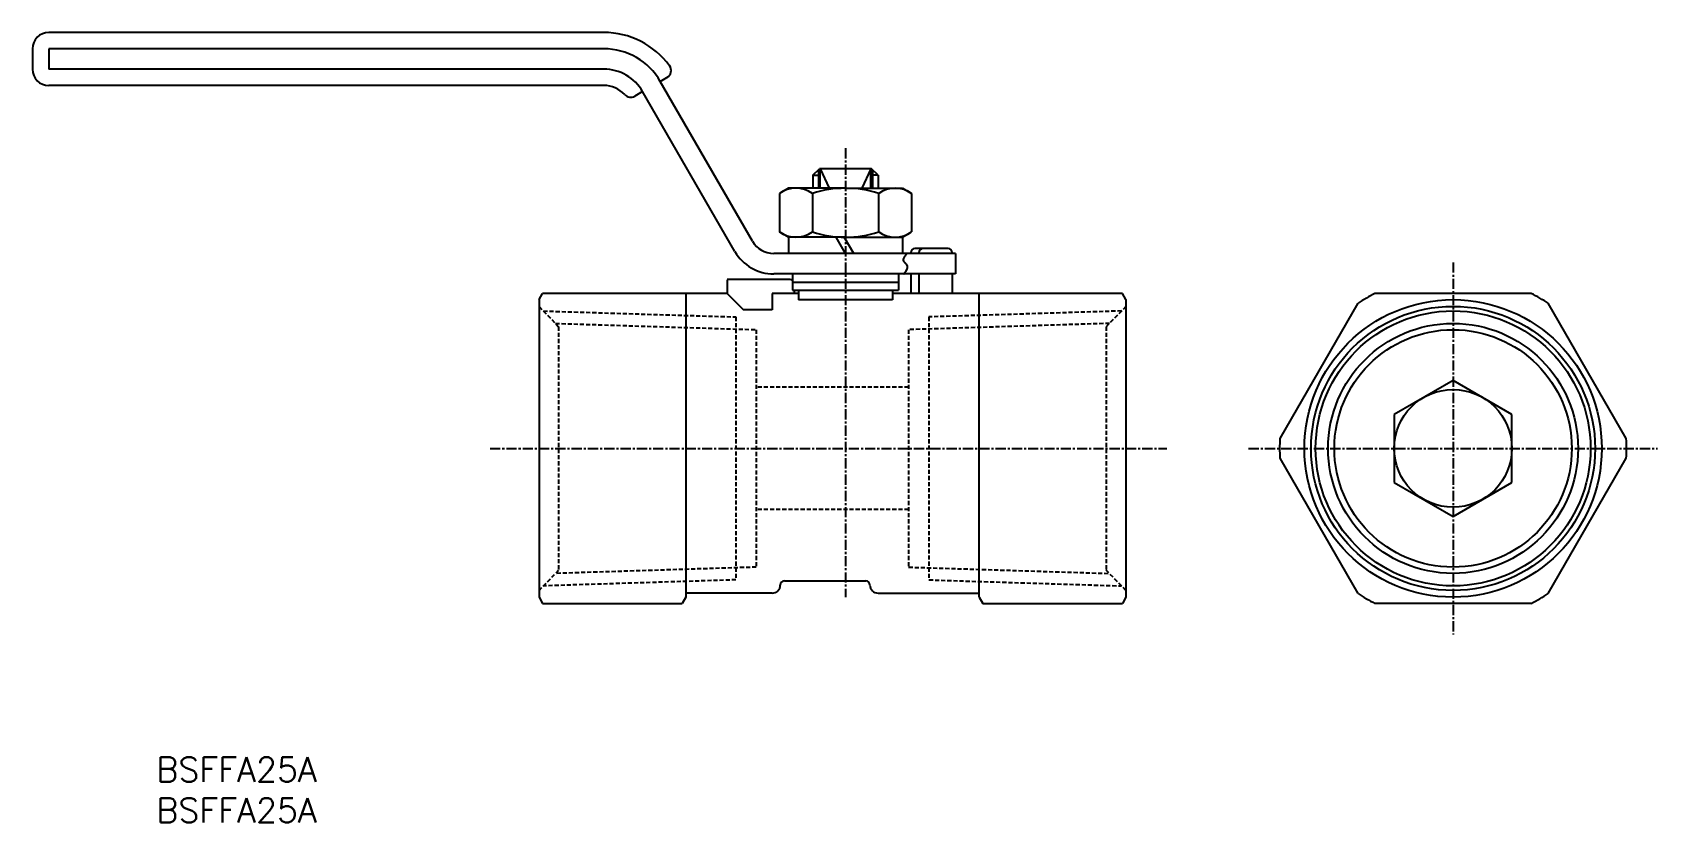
# Model space of a CAD drawing. Extents: x -15 to 184, y 0 to 97.
import ezdxf

# ---------------------------------------------------------------- set-up
doc = ezdxf.new("R2010")
doc.units = 0
doc.linetypes.add('CENTER', pattern=[2, 1.25, -0.25, 0.25, -0.25])
doc.linetypes.add('DASHED', pattern=[0.75, 0.5, -0.25])
doc.layers.get('0').update_dxf_attribs({"linetype": 'CONTINUOUS'})
doc.layers.add('CENTER', color=1, linetype='CENTER')
doc.styles.get("Standard").update_dxf_attribs({"font": 'txt.shx'})

# ---------------------------------------------------------------- blocks, each defined once
blk = doc.blocks.new('*U5')
at = {"color": 7, "linetype": 'CONTINUOUS'}
blk.add_text('BSFFA25A', height=3, dxfattribs=at).set_placement((0, 0))
blk = doc.blocks.new('*U6')
at = {"color": 7, "linetype": 'CONTINUOUS'}
blk.add_text('BSFFA25A', height=3, dxfattribs=at).set_placement((0, 5))

msp = doc.modelspace()

# ---------------------------------------------------------------- linework, layer by layer
at = {"color": 7, "linetype": 'CONTINUOUS'}
for p, q in [((54.88, 96.87), (-13.21, 96.87)), ((-15.21, 94.87), (-15.21, 92.37)), ((54.88, 94.87), (-13.21, 94.87)), ((-13.21, 94.87), (-13.21, 92.37)), ((54.88, 92.37), (-13.21, 92.37)), ((54.88, 90.37), (-13.21, 90.37)), ((61.81, 90.87), (62.63, 91.34)), ((73.13, 71.27), (61.81, 90.87)), ((59.64, 89.62), (58.68, 89.06)), ((70.96, 70.02), (59.64, 89.62)), ((80.53, 79.37), (81.33, 80.17)), ((87.73, 80.17), (81.33, 80.17)), ((81.4, 77.77), (81.4, 80.17)), ((87.65, 77.77), (87.65, 80.17)), ((88.53, 79.37), (87.73, 80.17)), ((77.53, 77.77), (76.42, 77.13)), ((84.53, 77.77), (77.53, 77.77)), ((80.53, 79.37), (80.53, 77.77)), ((80.53, 79.37), (81.4, 79.37)), ((84.53, 77.77), (91.53, 77.77)), ((88.53, 79.37), (87.65, 79.37)), ((88.53, 79.37), (88.53, 77.77)), ((91.53, 77.77), (92.64, 77.13)), ((76.42, 77.13), (76.42, 72.41)), ((80.46, 77.13), (80.46, 72.41)), ((88.59, 77.13), (88.59, 72.41)), ((92.64, 77.13), (92.64, 72.41)), ((77.53, 71.77), (76.42, 72.41)), ((77.53, 71.77), (77.53, 69.77)), ((84.53, 71.77), (77.53, 71.77)), ((84.53, 71.77), (78.53, 71.77)), ((84.53, 71.77), (91.53, 71.77)), ((91.53, 71.77), (92.64, 72.41)), ((91.53, 71.77), (91.53, 69.77)), ((92.53, 69.87), (92.53, 69.77)), ((97.13, 70.37), (93.03, 70.37)), ((93.53, 69.87), (93.53, 69.77)), ((97.63, 69.87), (97.63, 69.77)), ((84.53, 69.77), (75.72, 69.77)), ((98.03, 69.77), (84.53, 69.77)), ((98.03, 69.77), (98.03, 67.27)), ((77.73, 66.57), (70.03, 66.57)), ((70.03, 66.54), (70.03, 64.87)), ((98.03, 67.27), (75.72, 67.27)), ((78.03, 67.27), (78.03, 66.27)), ((80.53, 67.27), (78.03, 67.27)), ((78.03, 66.27), (78.03, 65.27)), ((78.03, 66.27), (91.03, 66.27)), ((91.03, 67.27), (91.03, 66.27)), ((91.03, 66.27), (91.03, 65.27)), ((92.53, 67.27), (92.53, 64.87)), ((93.53, 67.27), (93.53, 64.87)), ((97.63, 67.27), (97.63, 64.87)), ((46.93, 64.11), (47.37, 64.87)), ((46.93, 64.11), (46.93, 27.63)), ((70.03, 64.87), (47.37, 64.87)), ((64.93, 64.87), (64.93, 27.63)), ((70.03, 64.87), (72.03, 62.87)), ((75.53, 64.87), (75.53, 62.87)), ((78.78, 64.87), (75.53, 64.87)), ((78.03, 65.27), (90.28, 65.27)), ((78.03, 65.27), (91.03, 65.27)), ((78.23, 65.27), (78.23, 64.87)), ((78.78, 65.27), (78.78, 64.07)), ((90.28, 64.07), (78.78, 64.07)), ((90.28, 65.27), (90.28, 64.07)), ((118.49, 64.87), (90.28, 64.87)), ((100.93, 27.63), (100.93, 64.87)), ((118.93, 64.11), (118.49, 64.87)), ((118.93, 64.11), (118.93, 27.63)), ((75.53, 62.87), (72.03, 62.87)), ((75.43, 62.87), (75.43, 62.87)), ((159.06, 54.2), (151.84, 50.04)), ((166.28, 50.04), (159.06, 54.2)), ((151.84, 50.04), (151.84, 41.7)), ((166.28, 41.7), (166.28, 50.04)), ((151.84, 41.7), (159.06, 37.53)), ((159.06, 37.53), (166.28, 41.7)), ((75.53, 28.12), (64.93, 28.12)), ((76.53, 29.12), (76.53, 29.12)), ((77.03, 29.62), (87.03, 29.62)), ((87.53, 29.12), (87.53, 29.12)), ((88.53, 28.12), (100.93, 28.12)), ((46.93, 27.63), (47.37, 26.87)), ((47.37, 26.87), (64.49, 26.87)), ((64.93, 27.63), (64.49, 26.87)), ((100.93, 27.63), (101.37, 26.87)), ((101.37, 26.87), (118.49, 26.87)), ((118.93, 27.63), (118.49, 26.87))]:
    msp.add_line(p, q, dxfattribs=at)
at = {"color": 3, "linetype": 'CONTINUOUS'}
for p, q in [((81.2, 80.04), (81.2, 77.77)), ((81.4, 80.17), (82.51, 77.77)), ((87.65, 80.17), (86.54, 77.77)), ((87.85, 80.04), (87.85, 77.77)), ((84.53, 69.77), (83.37, 71.77)), ((85.53, 69.77), (84.37, 71.77))]:
    msp.add_line(p, q, dxfattribs=at)
at = {"color": 3, "linetype": 'DASHED'}
for p, q in [((46.93, 63.28), (49.34, 60.79)), ((47.47, 62.72), (71.08, 61.99)), ((71.08, 61.99), (71.08, 29.75)), ((118.38, 62.72), (94.77, 61.99)), ((94.77, 61.99), (94.77, 29.75)), ((118.93, 63.28), (116.51, 60.79)), ((48.95, 61.2), (73.58, 60.43)), ((49.34, 60.79), (49.34, 30.94)), ((73.58, 60.43), (73.58, 31.31)), ((116.91, 61.2), (92.27, 60.43)), ((92.27, 60.43), (92.27, 31.31)), ((116.51, 60.79), (116.51, 30.94)), ((92.27, 53.37), (73.58, 53.37)), ((92.27, 38.37), (73.58, 38.37)), ((46.93, 28.45), (49.34, 30.94)), ((73.58, 31.31), (48.95, 30.54)), ((92.27, 31.31), (116.91, 30.54)), ((118.93, 28.45), (116.51, 30.94)), ((71.08, 29.75), (47.47, 29.01)), ((94.77, 29.75), (118.38, 29.01))]:
    msp.add_line(p, q, dxfattribs=at)
at = {"color": 7, "linetype": 'CONTINUOUS'}
for points in [[(168.64, 64.87), (149.47, 64.87)], [(147.39, 63.67), (137.81, 47.07)], [(180.3, 47.07), (170.72, 63.67)], [(137.81, 44.67), (147.39, 28.07)], [(170.72, 28.07), (180.3, 44.67)], [(168.64, 26.87), (149.47, 26.87)]]:
    msp.add_lwpolyline(points, dxfattribs=at)
at = {"color": 7}
msp.add_polyline3d([(91.7, 67.27, 0), (91.71, 67.28, 0), (91.72, 67.3, 0), (91.73, 67.31, 0), (91.74, 67.33, 0), (91.75, 67.34, 0), (91.76, 67.35, 0), (91.77, 67.37, 0), (91.78, 67.38, 0), (91.8, 67.4, 0), (91.81, 67.41, 0), (91.82, 67.43, 0), (91.83, 67.44, 0), (91.84, 67.45, 0), (91.85, 67.47, 0), (91.86, 67.48, 0), (91.87, 67.5, 0), (91.88, 67.51, 0), (91.89, 67.53, 0), (91.9, 67.54, 0), (91.91, 67.55, 0), (91.92, 67.57, 0), (91.93, 67.58, 0), (91.94, 67.6, 0), (91.95, 67.61, 0), (91.96, 67.62, 0), (91.97, 67.64, 0), (91.97, 67.65, 0), (91.98, 67.67, 0), (91.99, 67.68, 0), (92, 67.69, 0), (92.01, 67.71, 0), (92.02, 67.72, 0), (92.02, 67.74, 0), (92.03, 67.75, 0), (92.04, 67.76, 0), (92.05, 67.78, 0), (92.05, 67.79, 0), (92.06, 67.81, 0), (92.07, 67.82, 0), (92.07, 67.83, 0), (92.08, 67.85, 0), (92.09, 67.86, 0), (92.09, 67.87, 0), (92.1, 67.89, 0), (92.1, 67.9, 0), (92.11, 67.91, 0), (92.11, 67.93, 0), (92.11, 67.94, 0), (92.12, 67.96, 0), (92.12, 67.97, 0), (92.13, 67.98, 0), (92.13, 68, 0), (92.13, 68.01, 0), (92.13, 68.02, 0), (92.14, 68.04, 0), (92.14, 68.05, 0), (92.14, 68.06, 0), (92.14, 68.07, 0), (92.14, 68.09, 0), (92.14, 68.1, 0), (92.14, 68.11, 0), (92.14, 68.13, 0), (92.14, 68.14, 0), (92.14, 68.15, 0), (92.14, 68.16, 0), (92.14, 68.18, 0), (92.13, 68.19, 0), (92.13, 68.2, 0), (92.13, 68.22, 0), (92.13, 68.23, 0), (92.12, 68.24, 0), (92.12, 68.25, 0), (92.11, 68.26, 0), (92.11, 68.28, 0), (92.1, 68.29, 0), (92.1, 68.3, 0), (92.09, 68.31, 0), (92.08, 68.33, 0), (92.08, 68.34, 0), (92.07, 68.35, 0), (92.06, 68.36, 0), (92.05, 68.37, 0), (92.04, 68.39, 0), (92.04, 68.4, 0), (92.03, 68.41, 0), (92.02, 68.42, 0), (92.01, 68.43, 0), (92, 68.44, 0), (91.99, 68.46, 0), (91.98, 68.47, 0), (91.97, 68.48, 0), (91.96, 68.49, 0), (91.95, 68.5, 0), (91.94, 68.51, 0), (91.93, 68.53, 0), (91.92, 68.54, 0), (91.9, 68.55, 0), (91.89, 68.56, 0), (91.88, 68.57, 0), (91.87, 68.58, 0), (91.86, 68.59, 0), (91.85, 68.61, 0), (91.84, 68.62, 0), (91.83, 68.63, 0), (91.82, 68.64, 0), (91.81, 68.65, 0), (91.8, 68.66, 0), (91.79, 68.68, 0), (91.78, 68.69, 0), (91.77, 68.7, 0), (91.76, 68.71, 0), (91.75, 68.72, 0), (91.74, 68.73, 0), (91.74, 68.75, 0), (91.73, 68.76, 0), (91.72, 68.77, 0), (91.71, 68.78, 0), (91.7, 68.79, 0), (91.7, 68.81, 0), (91.69, 68.82, 0), (91.69, 68.83, 0), (91.68, 68.84, 0), (91.68, 68.85, 0), (91.67, 68.87, 0), (91.67, 68.88, 0), (91.66, 68.89, 0), (91.66, 68.9, 0), (91.66, 68.92, 0), (91.65, 68.93, 0), (91.65, 68.94, 0), (91.65, 68.95, 0), (91.65, 68.97, 0), (91.65, 68.98, 0), (91.65, 68.99, 0), (91.65, 69, 0), (91.65, 69.02, 0), (91.65, 69.03, 0), (91.65, 69.04, 0), (91.65, 69.06, 0), (91.66, 69.07, 0), (91.66, 69.08, 0), (91.66, 69.09, 0), (91.66, 69.11, 0), (91.67, 69.12, 0), (91.67, 69.13, 0), (91.68, 69.15, 0), (91.68, 69.16, 0), (91.68, 69.17, 0), (91.69, 69.19, 0), (91.69, 69.2, 0), (91.7, 69.21, 0), (91.71, 69.23, 0), (91.71, 69.24, 0), (91.72, 69.25, 0), (91.73, 69.27, 0), (91.73, 69.28, 0), (91.74, 69.29, 0), (91.75, 69.31, 0), (91.75, 69.32, 0), (91.76, 69.34, 0), (91.77, 69.35, 0), (91.78, 69.36, 0), (91.79, 69.38, 0), (91.8, 69.39, 0), (91.8, 69.4, 0), (91.81, 69.42, 0), (91.82, 69.43, 0), (91.83, 69.45, 0), (91.84, 69.46, 0), (91.85, 69.47, 0), (91.86, 69.49, 0), (91.87, 69.5, 0), (91.88, 69.52, 0), (91.89, 69.53, 0), (91.9, 69.54, 0), (91.91, 69.56, 0), (91.92, 69.57, 0), (91.93, 69.59, 0), (91.94, 69.6, 0), (91.95, 69.61, 0), (91.97, 69.63, 0), (91.98, 69.64, 0), (91.99, 69.66, 0), (92, 69.67, 0), (92.01, 69.68, 0), (92.02, 69.7, 0), (92.03, 69.71, 0), (92.04, 69.73, 0), (92.06, 69.74, 0), (92.07, 69.75, 0), (92.08, 69.77, 0)], dxfattribs=at)
at = {"color": 7, "linetype": 'CONTINUOUS'}
for radius in [18.24, 17.42, 15.33, 14.56, 7.22]:
    msp.add_circle((159.06, 45.87), radius, dxfattribs=at)
at = {"color": 3, "linetype": 'CONTINUOUS'}
msp.add_circle((159.06, 45.87), 16.86, dxfattribs=at)
at = {"color": 7, "linetype": 'CONTINUOUS'}
for centre, radius, start, end in [((-13.21, 94.87), 2, 90, 180), ((54.88, 86.87), 10, 36.3794, 90), ((54.88, 86.87), 8, 30, 90), ((-13.21, 92.37), 2, 180, 270), ((54.88, 86.87), 5.5, 30, 90), ((62.13, 92.21), 1, 300, 36.3794), ((54.88, 86.87), 3.5, 42.8396, 90), ((58.18, 89.93), 1, 222.8396, 300), ((78.44, 74.26), 3.51, 54.8236, 125.1764), ((84.53, 64.53), 13.24, 90, 107.8967), ((84.53, 64.53), 13.24, 72.1033, 90), ((90.62, 74.26), 3.51, 54.8236, 125.1764), ((78.44, 75.28), 3.51, 234.8236, 305.1764), ((84.53, 85.01), 13.24, 252.1033, 270), ((84.53, 85.01), 13.24, 270, 287.8967), ((90.62, 75.28), 3.51, 234.8236, 305.1764), ((75.72, 72.77), 5.5, 210, 270), ((75.72, 72.77), 3, 210, 270), ((93.03, 69.87), 0.5, 90, 180), ((94.03, 69.87), 0.5, 90, 180), ((97.13, 69.87), 0.5, 0, 90), ((77.73, 66.07), 0.5, 53.1301, 90), ((159.06, 45.87), 21.28, 116.7655, 123.2345), ((159.06, 45.87), 21.28, 56.7655, 63.2345), ((159.06, 45.87), 21.28, 176.7655, 183.2345), ((159.06, 45.87), 21.28, 356.7655, 3.2345), ((75.53, 29.12), 1, 270, 0), ((77.03, 29.12), 0.5, 90, 180), ((87.03, 29.12), 0.5, 360, 90), ((88.53, 29.12), 1, 180, 270), ((159.06, 45.87), 21.28, 236.7655, 243.2345), ((159.06, 45.87), 21.28, 296.7655, 303.2345)]:
    msp.add_arc(centre, radius, start, end, dxfattribs=at)
at = {"layer": 'CENTER', "color": 1, "linetype": 'CENTER'}
for p, q in [((84.53, 82.67), (84.53, 27.62)), ((159.06, 68.67), (159.06, 23.07)), ((40.93, 45.87), (123.93, 45.87)), ((133.98, 45.87), (184.14, 45.87))]:
    msp.add_line(p, q, dxfattribs=at)

# ---------------------------------------------------------------- block references
at = {"color": 7, "linetype": 'CONTINUOUS'}
for name in ['*U6', '*U5']:
    msp.add_blockref(name, (0, 0), dxfattribs=at)

doc.saveas('drawing.dxf')
